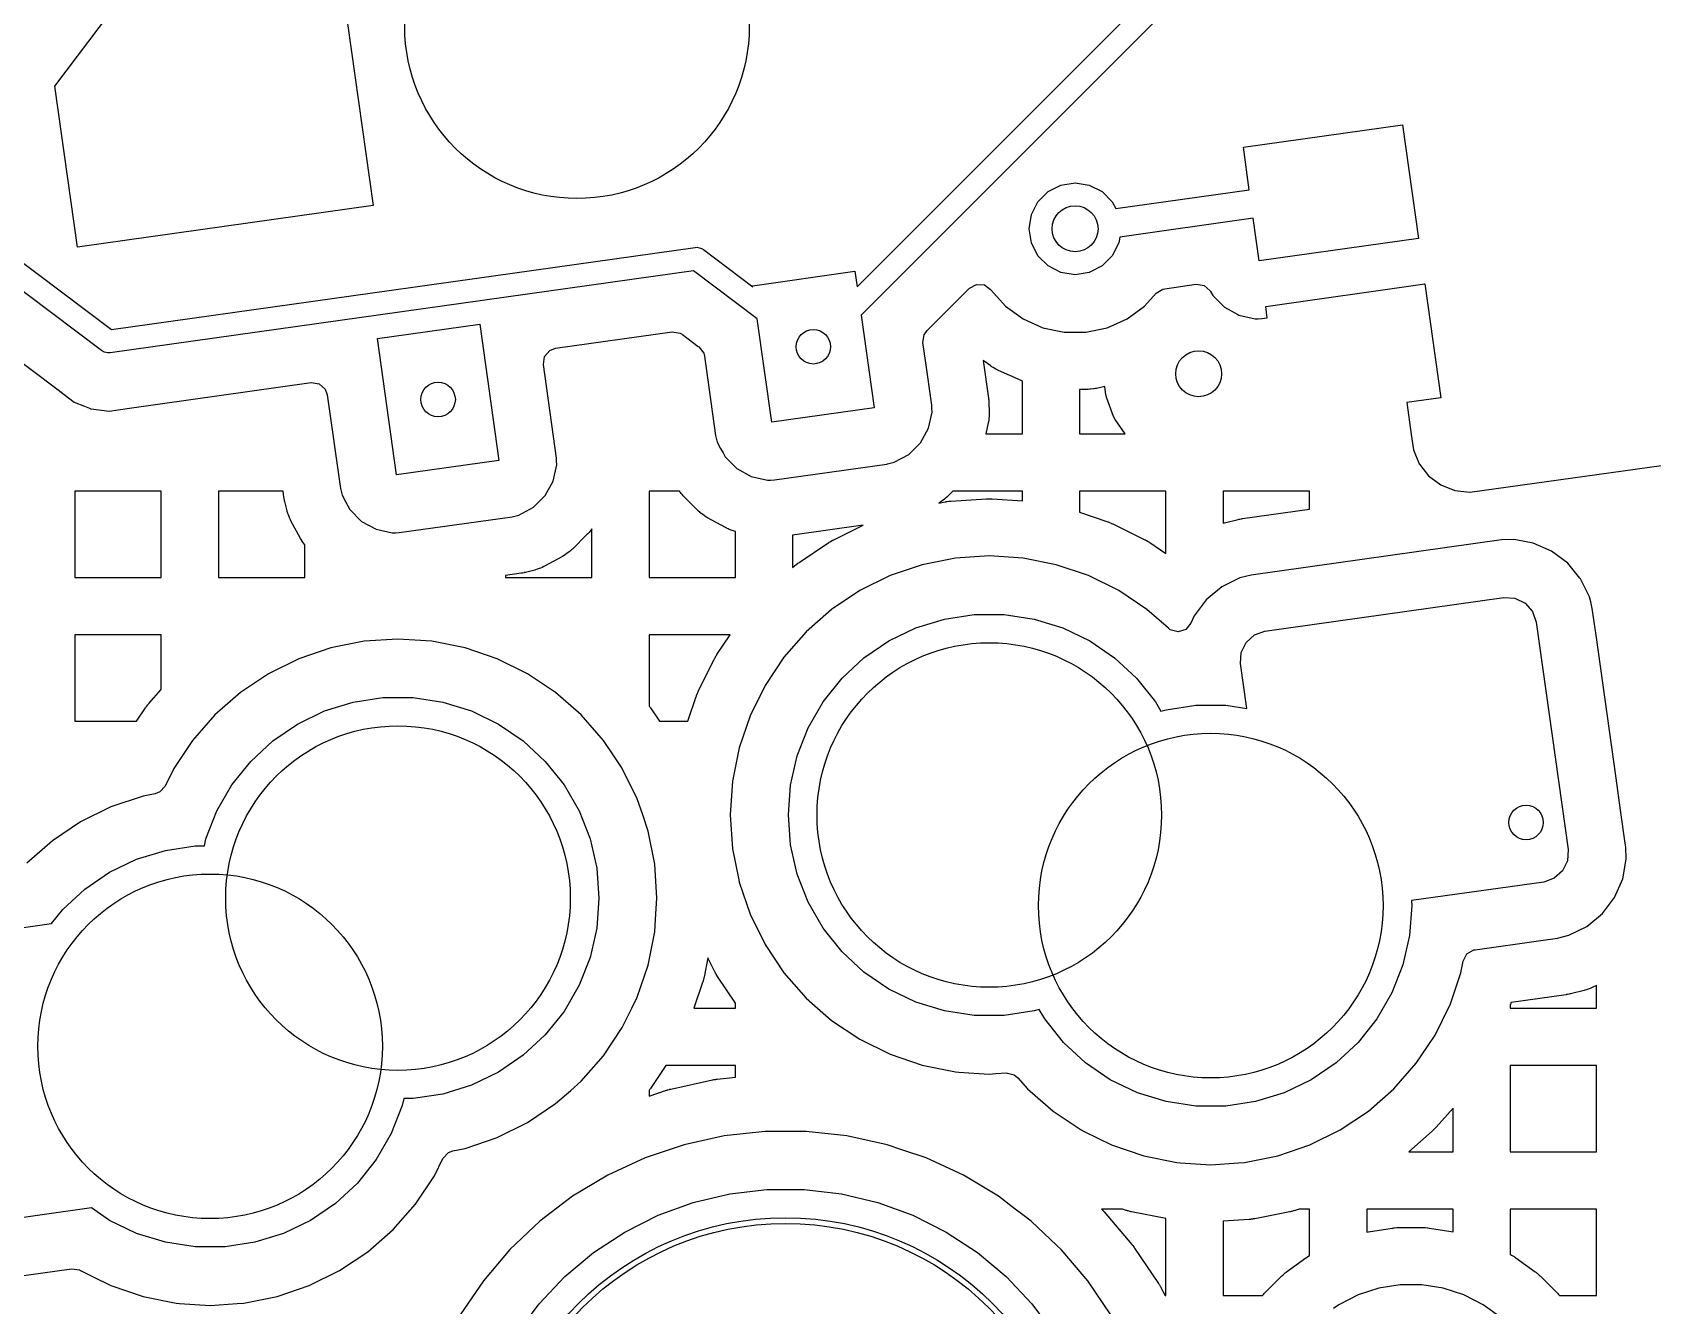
# Model space of a CAD drawing. Extents: x 2.49 to 8.57, y -5.87 to -1.87.
# Drawn here: x 3.515 to 4.071, y -3.685 to -3.249 of the extents above; entities that cross this region are included whole.
import ezdxf

# ---------------------------------------------------------------- set-up
doc = ezdxf.new("R2010")
doc.units = 0
doc.header["$MEASUREMENT"] = 0
doc.layers.add('BLACK', color=7, linetype='CONTINUOUS')

msp = doc.modelspace()

# ---------------------------------------------------------------- linework, layer by layer
at = {"layer": 'BLACK', "linetype": 'CONTINUOUS'}
for p, q in [((3.79804, -3.33576), (3.95288, -3.18092)), ((3.9573, -3.18764), (3.79941, -3.34552)), ((3.52299, -3.26696), (3.56263, -3.21436)), ((3.61865, -3.21211), (3.63212, -3.30796)), ((3.53075, -3.32221), (3.52299, -3.26696)), ((3.93046, -3.2879), (3.98504, -3.28023)), ((3.98504, -3.28023), (3.99052, -3.31922)), ((3.93251, -3.30252), (3.93046, -3.2879)), ((3.86003, -3.30663), (3.86351, -3.30315)), ((3.86351, -3.30315), (3.8679, -3.30091)), ((3.8679, -3.30091), (3.87277, -3.30014)), ((3.87277, -3.30014), (3.87764, -3.30091)), ((3.87764, -3.30091), (3.88203, -3.30315)), ((3.88203, -3.30315), (3.88551, -3.30663)), ((3.8867, -3.30896), (3.93251, -3.30252)), ((3.63212, -3.30796), (3.53075, -3.32221)), ((3.85779, -3.31102), (3.86003, -3.30663)), ((3.88551, -3.30663), (3.8867, -3.30896)), ((3.85702, -3.31589), (3.85779, -3.31102)), ((3.85779, -3.32075), (3.85702, -3.31589)), ((3.93388, -3.31227), (3.88807, -3.31871)), ((3.93594, -3.32689), (3.93388, -3.31227)), ((3.86003, -3.32514), (3.85779, -3.32075)), ((3.88775, -3.32075), (3.88551, -3.32514)), ((3.88807, -3.31871), (3.88775, -3.32075)), ((3.99052, -3.31922), (3.93594, -3.32689)), ((3.50816, -3.32456), (3.54244, -3.35039)), ((3.54244, -3.35039), (3.74247, -3.32227)), ((3.74247, -3.32227), (3.74324, -3.32224)), ((3.74324, -3.32224), (3.74473, -3.32262)), ((3.74473, -3.32262), (3.74539, -3.32303)), ((3.74539, -3.32303), (3.76225, -3.33574)), ((3.86351, -3.32863), (3.86003, -3.32514)), ((3.88551, -3.32514), (3.88203, -3.32863)), ((3.539, -3.35766), (3.50473, -3.33183)), ((3.74195, -3.3303), (3.54192, -3.35841)), ((3.7638, -3.34676), (3.74195, -3.3303)), ((3.76221, -3.3354), (3.79729, -3.33047)), ((3.79729, -3.33047), (3.79804, -3.33576)), ((3.8679, -3.33086), (3.86351, -3.32863)), ((3.87277, -3.33164), (3.8679, -3.33086)), ((3.87764, -3.33086), (3.87277, -3.33164)), ((3.88203, -3.32863), (3.87764, -3.33086)), ((3.76225, -3.33574), (3.76221, -3.3354)), ((3.82201, -3.35079), (3.83653, -3.33627)), ((3.83653, -3.33627), (3.83895, -3.33495)), ((3.83895, -3.33495), (3.84169, -3.33514)), ((3.84169, -3.33514), (3.84373, -3.33667)), ((3.84373, -3.33667), (3.84376, -3.33665)), ((3.84376, -3.33665), (3.84387, -3.33677)), ((3.84387, -3.33677), (3.84389, -3.33679)), ((3.84389, -3.33679), (3.84393, -3.33684)), ((3.84393, -3.33684), (3.84892, -3.34238)), ((3.89662, -3.34238), (3.90056, -3.338)), ((3.90056, -3.338), (3.90291, -3.33656)), ((3.90291, -3.33656), (3.90351, -3.33643)), ((3.90351, -3.33643), (3.91427, -3.33492)), ((3.91427, -3.33492), (3.91699, -3.33532)), ((3.91699, -3.33532), (3.91906, -3.33713)), ((3.91906, -3.33713), (3.91924, -3.33743)), ((3.91924, -3.33743), (3.91996, -3.33877)), ((3.93813, -3.34248), (3.99271, -3.33481)), ((3.99271, -3.33481), (3.99819, -3.3738)), ((3.84892, -3.34238), (3.85495, -3.34676)), ((3.89059, -3.34676), (3.89662, -3.34238)), ((3.91996, -3.33877), (3.92396, -3.34279)), ((3.92396, -3.34279), (3.92856, -3.34532)), ((3.93868, -3.3464), (3.93813, -3.34248)), ((3.63355, -3.35348), (3.66864, -3.34855)), ((3.66864, -3.34855), (3.67521, -3.39534)), ((3.76878, -3.38219), (3.7638, -3.34676)), ((3.79941, -3.34552), (3.80387, -3.37725)), ((3.85495, -3.34676), (3.85495, -3.34676)), ((3.85495, -3.34676), (3.86175, -3.34979)), ((3.88379, -3.34979), (3.89059, -3.34676)), ((3.92856, -3.34532), (3.92892, -3.34552)), ((3.92892, -3.34552), (3.93446, -3.34674)), ((3.93446, -3.34674), (3.93555, -3.3467)), ((3.93446, -3.34674), (3.93446, -3.34674)), ((3.93446, -3.34674), (3.93446, -3.34674)), ((3.93555, -3.3467), (3.93682, -3.34666)), ((3.93682, -3.34666), (3.93868, -3.3464)), ((3.501, -3.3537), (3.52452, -3.37142)), ((3.64012, -3.40027), (3.63355, -3.35348)), ((3.69463, -3.35685), (3.73461, -3.35123)), ((3.73461, -3.35123), (3.73733, -3.35163)), ((3.73733, -3.35163), (3.73823, -3.35216)), ((3.73823, -3.35216), (3.74359, -3.35621)), ((3.82063, -3.35492), (3.82103, -3.3522)), ((3.82149, -3.36107), (3.82063, -3.35492)), ((3.82103, -3.3522), (3.82201, -3.35079)), ((3.86175, -3.34979), (3.86175, -3.34979)), ((3.86175, -3.34979), (3.86904, -3.35134)), ((3.86904, -3.35134), (3.86904, -3.35134)), ((3.86904, -3.35134), (3.8765, -3.35134)), ((3.8765, -3.35134), (3.88379, -3.34979)), ((3.8765, -3.35134), (3.8765, -3.35134)), ((3.53966, -3.35806), (3.539, -3.35766)), ((3.53996, -3.35814), (3.53966, -3.35806)), ((3.54115, -3.35844), (3.53996, -3.35814)), ((3.54192, -3.35841), (3.54115, -3.35844)), ((3.69048, -3.36236), (3.69088, -3.35964)), ((3.69088, -3.35964), (3.69268, -3.35756)), ((3.69268, -3.35756), (3.69463, -3.35685)), ((3.74359, -3.35621), (3.74381, -3.35637)), ((3.74381, -3.35637), (3.74545, -3.35858)), ((3.74545, -3.35858), (3.74571, -3.35959)), ((3.74571, -3.35959), (3.74953, -3.38679)), ((3.69499, -3.39446), (3.69048, -3.36236)), ((3.82364, -3.37638), (3.82149, -3.36107)), ((3.84384, -3.36292), (3.84129, -3.36107)), ((3.84129, -3.36107), (3.8431, -3.37391)), ((3.84405, -3.36307), (3.84384, -3.36292)), ((3.84448, -3.36335), (3.84405, -3.36307)), ((3.8447, -3.36348), (3.84448, -3.36335)), ((3.84559, -3.364), (3.8447, -3.36348)), ((3.84581, -3.36412), (3.84559, -3.364)), ((3.84627, -3.36435), (3.84581, -3.36412)), ((3.8465, -3.36446), (3.84627, -3.36435)), ((3.85425, -3.36791), (3.8465, -3.36446)), ((3.52452, -3.37142), (3.52452, -3.37142)), ((3.52452, -3.37142), (3.52464, -3.3715)), ((3.52464, -3.3715), (3.52465, -3.37152)), ((3.52465, -3.37152), (3.52465, -3.37152)), ((3.52465, -3.37152), (3.52963, -3.37527)), ((3.54853, -3.37738), (3.61085, -3.36862)), ((3.61085, -3.36862), (3.61357, -3.36902)), ((3.61357, -3.36902), (3.61564, -3.37083)), ((3.61564, -3.37083), (3.61636, -3.37278)), ((3.85448, -3.36801), (3.85425, -3.36791)), ((3.85473, -3.3681), (3.85448, -3.36801)), ((3.85473, -3.37095), (3.85473, -3.3681)), ((3.85473, -3.38622), (3.85473, -3.37095)), ((3.87701, -3.37095), (3.87434, -3.37095)), ((3.87434, -3.37095), (3.87434, -3.38622)), ((3.87727, -3.37094), (3.87701, -3.37095)), ((3.87778, -3.37091), (3.87727, -3.37094)), ((3.87804, -3.37089), (3.87778, -3.37091)), ((3.87906, -3.37078), (3.87804, -3.37089)), ((3.87931, -3.37075), (3.87906, -3.37078)), ((3.87982, -3.37067), (3.87931, -3.37075)), ((3.88007, -3.37062), (3.87982, -3.37067)), ((3.883, -3.37), (3.88007, -3.37062)), ((3.88334, -3.37282), (3.883, -3.37)), ((3.52963, -3.37527), (3.5332, -3.37671)), ((3.5332, -3.37671), (3.5332, -3.37671)), ((3.5332, -3.37671), (3.53486, -3.37738)), ((3.53486, -3.37738), (3.53535, -3.37758)), ((3.54774, -3.37749), (3.54853, -3.37738)), ((3.54853, -3.37738), (3.54853, -3.37738)), ((3.61636, -3.37278), (3.62087, -3.40488)), ((3.80387, -3.37725), (3.76878, -3.38219)), ((3.82368, -3.37738), (3.82364, -3.37638)), ((3.82372, -3.37871), (3.82368, -3.37738)), ((3.8431, -3.37391), (3.84311, -3.37404)), ((3.84311, -3.37404), (3.84314, -3.3743)), ((3.84314, -3.3743), (3.84315, -3.37443)), ((3.84315, -3.37443), (3.8432, -3.37495)), ((3.8432, -3.37495), (3.84321, -3.37508)), ((3.84321, -3.37508), (3.84323, -3.37535)), ((3.84323, -3.37535), (3.84323, -3.37548)), ((3.84323, -3.37548), (3.84334, -3.37871)), ((3.88362, -3.37397), (3.88334, -3.37282)), ((3.88599, -3.38022), (3.88362, -3.37397)), ((3.99819, -3.3738), (3.98648, -3.37544)), ((3.98648, -3.37544), (3.98801, -3.38635)), ((3.53535, -3.37758), (3.5354, -3.3776)), ((3.5354, -3.3776), (3.5354, -3.3776)), ((3.5354, -3.3776), (3.5354, -3.3776)), ((3.5354, -3.3776), (3.54158, -3.37836)), ((3.54158, -3.37836), (3.54774, -3.37749)), ((3.54774, -3.37749), (3.54774, -3.37749)), ((3.8225, -3.38427), (3.82372, -3.37874)), ((3.82372, -3.37874), (3.82372, -3.37871)), ((3.843, -3.38237), (3.84215, -3.38622)), ((3.84305, -3.38207), (3.843, -3.38237)), ((3.84315, -3.38146), (3.84305, -3.38207)), ((3.84319, -3.38116), (3.84315, -3.38146)), ((3.8433, -3.37994), (3.84319, -3.38116)), ((3.84332, -3.37963), (3.8433, -3.37994)), ((3.84334, -3.37902), (3.84332, -3.37963)), ((3.84334, -3.37871), (3.84334, -3.37902)), ((3.88654, -3.38127), (3.88599, -3.38022)), ((3.88996, -3.38622), (3.88654, -3.38127)), ((3.74953, -3.38679), (3.75011, -3.38908)), ((3.81977, -3.38923), (3.8225, -3.38427)), ((3.84215, -3.38622), (3.85473, -3.38622)), ((3.87434, -3.38622), (3.88996, -3.38622)), ((3.98801, -3.38635), (3.98801, -3.38635)), ((3.98801, -3.38635), (3.98875, -3.39162)), ((4.00808, -3.40622), (4.1473, -3.38666)), ((3.75011, -3.38908), (3.75011, -3.38908)), ((3.75011, -3.38908), (3.75011, -3.38908)), ((3.75011, -3.38908), (3.75125, -3.39119)), ((3.75125, -3.39119), (3.75206, -3.39269)), ((3.75206, -3.39269), (3.75281, -3.39407)), ((3.81077, -3.39593), (3.81575, -3.39323)), ((3.81575, -3.39323), (3.81977, -3.38923)), ((3.98875, -3.39162), (3.98876, -3.39166)), ((3.98876, -3.39166), (3.99078, -3.39643)), ((3.67521, -3.39534), (3.64012, -3.40027)), ((3.69384, -3.40235), (3.69506, -3.39682)), ((3.69503, -3.39565), (3.69499, -3.39446)), ((3.69506, -3.39674), (3.69503, -3.39565)), ((3.69506, -3.39682), (3.69506, -3.39674)), ((3.75281, -3.39407), (3.7568, -3.39808)), ((3.7568, -3.39808), (3.76176, -3.40082)), ((3.76966, -3.40196), (3.80823, -3.39654)), ((3.80823, -3.39654), (3.80848, -3.39651)), ((3.80848, -3.39651), (3.81077, -3.39593)), ((3.80848, -3.39651), (3.80848, -3.39651)), ((3.80848, -3.39651), (3.80848, -3.39651)), ((3.99078, -3.39643), (3.99091, -3.3966)), ((3.99091, -3.3966), (3.99398, -3.40052)), ((3.62087, -3.40488), (3.62145, -3.40717)), ((3.69111, -3.40732), (3.69384, -3.40235)), ((3.76176, -3.40082), (3.7673, -3.40204)), ((3.7673, -3.40204), (3.76839, -3.402)), ((3.7673, -3.40204), (3.7673, -3.40204)), ((3.7673, -3.40204), (3.7673, -3.40204)), ((3.76839, -3.402), (3.76966, -3.40196)), ((3.99398, -3.40052), (3.99398, -3.40052)), ((3.99398, -3.40052), (3.99812, -3.40365)), ((3.99812, -3.40365), (3.99812, -3.40365)), ((3.99812, -3.40365), (3.99812, -3.40365)), ((3.99812, -3.40365), (4.00293, -3.40559)), ((3.55945, -3.40583), (3.52985, -3.40583)), ((3.52985, -3.40583), (3.52985, -3.43543)), ((3.55945, -3.43543), (3.55945, -3.40583)), ((3.60121, -3.40583), (3.57906, -3.40583)), ((3.57906, -3.40583), (3.57906, -3.43543)), ((3.60149, -3.40786), (3.60121, -3.40583)), ((3.60151, -3.40799), (3.60149, -3.40786)), ((3.60156, -3.40825), (3.60151, -3.40799)), ((3.60158, -3.40838), (3.60156, -3.40825)), ((3.60168, -3.4089), (3.60158, -3.40838)), ((3.60171, -3.40902), (3.60168, -3.4089)), ((3.60177, -3.40928), (3.60171, -3.40902)), ((3.6018, -3.40941), (3.60177, -3.40928)), ((3.60259, -3.41255), (3.6018, -3.40941)), ((3.62145, -3.40717), (3.62145, -3.40717)), ((3.62145, -3.40717), (3.62145, -3.40717)), ((3.62145, -3.40717), (3.62279, -3.40963)), ((3.62279, -3.40963), (3.6241, -3.41206)), ((3.68709, -3.41131), (3.69111, -3.40732)), ((3.73712, -3.40583), (3.7267, -3.40583)), ((3.7267, -3.40583), (3.7267, -3.43543)), ((3.73749, -3.40633), (3.73712, -3.40583)), ((3.73771, -3.4066), (3.73749, -3.40633)), ((3.73817, -3.40713), (3.73771, -3.4066)), ((3.7384, -3.40739), (3.73817, -3.40713)), ((3.74093, -3.40993), (3.7384, -3.40739)), ((3.74339, -3.4124), (3.74093, -3.40993)), ((3.82604, -3.40993), (3.82826, -3.40949)), ((3.8266, -3.40958), (3.82604, -3.40993)), ((3.82689, -3.40938), (3.8266, -3.40958)), ((3.82801, -3.40854), (3.82689, -3.40938)), ((3.82828, -3.40833), (3.82801, -3.40854)), ((3.82826, -3.40949), (3.82842, -3.40946)), ((3.82881, -3.40787), (3.82828, -3.40833)), ((3.82842, -3.40946), (3.82874, -3.40941)), ((3.82874, -3.40941), (3.82889, -3.40939)), ((3.82907, -3.40763), (3.82881, -3.40787)), ((3.82889, -3.40939), (3.82953, -3.4093)), ((3.83089, -3.40583), (3.82907, -3.40763)), ((3.82953, -3.4093), (3.82969, -3.40929)), ((3.82969, -3.40929), (3.83001, -3.40925)), ((3.83001, -3.40925), (3.83017, -3.40924)), ((3.83017, -3.40924), (3.8424, -3.40844)), ((3.85473, -3.40583), (3.83089, -3.40583)), ((3.8424, -3.40844), (3.84256, -3.40843)), ((3.84256, -3.40843), (3.84288, -3.40842)), ((3.84288, -3.40842), (3.84304, -3.40842)), ((3.84304, -3.40842), (3.84368, -3.40842)), ((3.84368, -3.40842), (3.84384, -3.40842)), ((3.84384, -3.40842), (3.84416, -3.40843)), ((3.84416, -3.40843), (3.84432, -3.40844)), ((3.84432, -3.40844), (3.85473, -3.40912)), ((3.85473, -3.40912), (3.85473, -3.40583)), ((3.90394, -3.40583), (3.87434, -3.40583)), ((3.87434, -3.40583), (3.87434, -3.41306)), ((3.90394, -3.4168), (3.90394, -3.40583)), ((3.95316, -3.40583), (3.92355, -3.40583)), ((3.92355, -3.40583), (3.92355, -3.4168)), ((3.95316, -3.41024), (3.95316, -3.40583)), ((3.95316, -3.41199), (3.95316, -3.41024)), ((4.00293, -3.40559), (4.00808, -3.40622)), ((3.60267, -3.41284), (3.60259, -3.41255)), ((3.60286, -3.41343), (3.60267, -3.41284)), ((3.60296, -3.41371), (3.60286, -3.41343)), ((3.6034, -3.41486), (3.60296, -3.41371)), ((3.60352, -3.41514), (3.6034, -3.41486)), ((3.60378, -3.41569), (3.60352, -3.41514)), ((3.60392, -3.41597), (3.60378, -3.41569)), ((3.60725, -3.4221), (3.60392, -3.41597)), ((3.6241, -3.41206), (3.62415, -3.41215)), ((3.62415, -3.41215), (3.62814, -3.41617)), ((3.62814, -3.41617), (3.63311, -3.4189)), ((3.641, -3.42004), (3.67982, -3.41459)), ((3.67982, -3.41459), (3.68211, -3.41401)), ((3.68211, -3.41401), (3.68709, -3.41131)), ((3.74364, -3.41264), (3.74339, -3.4124)), ((3.74412, -3.41306), (3.74364, -3.41264)), ((3.74417, -3.4131), (3.74412, -3.41306)), ((3.74444, -3.41332), (3.74417, -3.4131)), ((3.74556, -3.41416), (3.74444, -3.41332)), ((3.74585, -3.41436), (3.74556, -3.41416)), ((3.74644, -3.41475), (3.74585, -3.41436)), ((3.74673, -3.41492), (3.74644, -3.41475)), ((3.75293, -3.41833), (3.74673, -3.41492)), ((3.87434, -3.41306), (3.88395, -3.41632)), ((3.92403, -3.41666), (3.92874, -3.4155)), ((3.92874, -3.4155), (3.92886, -3.41547)), ((3.92886, -3.41547), (3.92911, -3.41542)), ((3.92911, -3.41542), (3.92923, -3.41539)), ((3.92923, -3.41539), (3.92972, -3.4153)), ((3.92972, -3.4153), (3.92984, -3.41528)), ((3.92984, -3.41528), (3.93009, -3.41524)), ((3.93009, -3.41524), (3.93021, -3.41522)), ((3.93021, -3.41522), (3.95316, -3.41199)), ((3.63311, -3.4189), (3.63864, -3.42012)), ((3.63864, -3.42012), (3.63973, -3.42008)), ((3.63864, -3.42012), (3.63864, -3.42012)), ((3.63864, -3.42012), (3.63864, -3.42012)), ((3.63973, -3.42008), (3.641, -3.42004)), ((3.70543, -3.42073), (3.70041, -3.42571)), ((3.70567, -3.42048), (3.70543, -3.42073)), ((3.70613, -3.41995), (3.70567, -3.42048)), ((3.70635, -3.41968), (3.70613, -3.41995)), ((3.70709, -3.41869), (3.70635, -3.41968)), ((3.70709, -3.43543), (3.70709, -3.41869)), ((3.75324, -3.41849), (3.75293, -3.41833)), ((3.75388, -3.41878), (3.75324, -3.41849)), ((3.7542, -3.41892), (3.75388, -3.41878)), ((3.75551, -3.41941), (3.7542, -3.41892)), ((3.75584, -3.41952), (3.75551, -3.41941)), ((3.75631, -3.41966), (3.75584, -3.41952)), ((3.75631, -3.42088), (3.75631, -3.41966)), ((3.75631, -3.43543), (3.75631, -3.42088)), ((3.80015, -3.41747), (3.77591, -3.42088)), ((3.77591, -3.42088), (3.77591, -3.43204)), ((3.79001, -3.42248), (3.80015, -3.41747)), ((3.88395, -3.41632), (3.8841, -3.41637)), ((3.8841, -3.41637), (3.8844, -3.41649)), ((3.8844, -3.41649), (3.88455, -3.41655)), ((3.88455, -3.41655), (3.88514, -3.41679)), ((3.88514, -3.41679), (3.88529, -3.41686)), ((3.88529, -3.41686), (3.88558, -3.41699)), ((3.88558, -3.41699), (3.88572, -3.41706)), ((3.88572, -3.41706), (3.89672, -3.42248)), ((3.90394, -3.41715), (3.90394, -3.4168)), ((3.90394, -3.42715), (3.90394, -3.41715)), ((3.92355, -3.4168), (3.92377, -3.41673)), ((3.92377, -3.41673), (3.92403, -3.41666)), ((3.60742, -3.4224), (3.60725, -3.4221)), ((3.6078, -3.423), (3.60742, -3.4224)), ((3.608, -3.42328), (3.6078, -3.423)), ((3.60867, -3.42418), (3.608, -3.42328)), ((3.60867, -3.43471), (3.60867, -3.42418)), ((3.69935, -3.42663), (3.69823, -3.42746)), ((3.69963, -3.42641), (3.69935, -3.42663)), ((3.70016, -3.42595), (3.69963, -3.42641)), ((3.70041, -3.42571), (3.70016, -3.42595)), ((3.77815, -3.43025), (3.78834, -3.42344)), ((3.78834, -3.42344), (3.78847, -3.42335)), ((3.78847, -3.42335), (3.78875, -3.42318)), ((3.78875, -3.42318), (3.78888, -3.4231)), ((3.78888, -3.4231), (3.78944, -3.42278)), ((3.78944, -3.42278), (3.78958, -3.4227)), ((3.78958, -3.4227), (3.78986, -3.42255)), ((3.78986, -3.42255), (3.79001, -3.42248)), ((3.89672, -3.42248), (3.89686, -3.42255)), ((3.89686, -3.42255), (3.89714, -3.4227)), ((3.89714, -3.4227), (3.89728, -3.42278)), ((3.89728, -3.42278), (3.89784, -3.4231)), ((3.89784, -3.4231), (3.89798, -3.42318)), ((3.89798, -3.42318), (3.89825, -3.42335)), ((3.89825, -3.42335), (3.89838, -3.42344)), ((3.89838, -3.42344), (3.90394, -3.42715)), ((4.01896, -3.42254), (3.93319, -3.4346)), ((4.02302, -3.42239), (4.01896, -3.42254)), ((4.01896, -3.42254), (4.01896, -3.42254)), ((4.02391, -3.42255), (4.02302, -3.42239)), ((4.02982, -3.42363), (4.02391, -3.42255)), ((4.03614, -3.4264), (4.02982, -3.42363)), ((4.04166, -3.43056), (4.03614, -3.4264)), ((3.68749, -3.43287), (3.68435, -3.43366)), ((3.68779, -3.43279), (3.68749, -3.43287)), ((3.68837, -3.4326), (3.68779, -3.43279)), ((3.68866, -3.4325), (3.68837, -3.4326)), ((3.6898, -3.43206), (3.68866, -3.4325)), ((3.69008, -3.43194), (3.6898, -3.43206)), ((3.69064, -3.43168), (3.69008, -3.43194)), ((3.69091, -3.43154), (3.69064, -3.43168)), ((3.69705, -3.42821), (3.69091, -3.43154)), ((3.69735, -3.42804), (3.69705, -3.42821)), ((3.69794, -3.42766), (3.69735, -3.42804)), ((3.69823, -3.42746), (3.69794, -3.42766)), ((3.77591, -3.43204), (3.77662, -3.43142)), ((3.77662, -3.43142), (3.77674, -3.43132)), ((3.77674, -3.43132), (3.77699, -3.43111)), ((3.77699, -3.43111), (3.77712, -3.43101)), ((3.77712, -3.43101), (3.77763, -3.43062)), ((3.77763, -3.43062), (3.77776, -3.43053)), ((3.77776, -3.43053), (3.77802, -3.43034)), ((3.77802, -3.43034), (3.77815, -3.43025)), ((3.82038, -3.43105), (3.80938, -3.43478)), ((3.83177, -3.42878), (3.82038, -3.43105)), ((3.82038, -3.43105), (3.82038, -3.43105)), ((3.84336, -3.42802), (3.83177, -3.42878)), ((3.83177, -3.42878), (3.83177, -3.42878)), ((3.83177, -3.42878), (3.83177, -3.42878)), ((3.83177, -3.42878), (3.83177, -3.42878)), ((3.83177, -3.42878), (3.83177, -3.42878)), ((3.85495, -3.42878), (3.84336, -3.42802)), ((3.84336, -3.42802), (3.84336, -3.42802)), ((3.86634, -3.43105), (3.85495, -3.42878)), ((3.85495, -3.42878), (3.85495, -3.42878)), ((3.85495, -3.42878), (3.85495, -3.42878)), ((3.87734, -3.43478), (3.86634, -3.43105)), ((3.86634, -3.43105), (3.86634, -3.43105)), ((3.86634, -3.43105), (3.86634, -3.43105)), ((4.04303, -3.43221), (4.04166, -3.43056)), ((4.04587, -3.43564), (4.04303, -3.43221)), ((3.52985, -3.43543), (3.55945, -3.43543)), ((3.57906, -3.43543), (3.60867, -3.43543)), ((3.60867, -3.43543), (3.60867, -3.43471)), ((3.68281, -3.43397), (3.67749, -3.43471)), ((3.67749, -3.43471), (3.67749, -3.43543)), ((3.67749, -3.43543), (3.70709, -3.43543)), ((3.68294, -3.43395), (3.68281, -3.43397)), ((3.6832, -3.4339), (3.68294, -3.43395)), ((3.68333, -3.43388), (3.6832, -3.4339)), ((3.68384, -3.43378), (3.68333, -3.43388)), ((3.68397, -3.43375), (3.68384, -3.43378)), ((3.68423, -3.43369), (3.68397, -3.43375)), ((3.68435, -3.43366), (3.68423, -3.43369)), ((3.7267, -3.43543), (3.75631, -3.43543)), ((3.80938, -3.43478), (3.79897, -3.43992)), ((3.88776, -3.43992), (3.87734, -3.43478)), ((3.92924, -3.43557), (3.92305, -3.43863)), ((3.93319, -3.4346), (3.92924, -3.43557)), ((3.92924, -3.43557), (3.92924, -3.43557)), ((3.93319, -3.4346), (3.93319, -3.4346)), ((4.04607, -3.43588), (4.04587, -3.43564)), ((4.04913, -3.44207), (4.04607, -3.43588)), ((3.79897, -3.43992), (3.78931, -3.44637)), ((3.89741, -3.44637), (3.88776, -3.43992)), ((3.88776, -3.43992), (3.88776, -3.43992)), ((3.91773, -3.44304), (3.91357, -3.44856)), ((3.92305, -3.43863), (3.91773, -3.44304)), ((3.91773, -3.44304), (3.91773, -3.44304)), ((3.92305, -3.43863), (3.92305, -3.43863)), ((3.93788, -3.45384), (4.01975, -3.44233)), ((4.01975, -3.44233), (4.02359, -3.44255)), ((4.02359, -3.44255), (4.02704, -3.44422)), ((4.04956, -3.4438), (4.04913, -3.44207)), ((4.05011, -3.44602), (4.04956, -3.4438)), ((3.78931, -3.44637), (3.78058, -3.45403)), ((3.82803, -3.44965), (3.83821, -3.44811)), ((3.83821, -3.44811), (3.84851, -3.44811)), ((3.84851, -3.44811), (3.85869, -3.44965)), ((3.90477, -3.45282), (3.89741, -3.44637)), ((3.91357, -3.44856), (3.91246, -3.45111)), ((3.91357, -3.44856), (3.91357, -3.44856)), ((4.02704, -3.44422), (4.0296, -3.44708)), ((4.0296, -3.44708), (4.03087, -3.45071)), ((4.05139, -3.45514), (4.05011, -3.44602)), ((4.05011, -3.44602), (4.05011, -3.44602)), ((3.55945, -3.45504), (3.52985, -3.45504)), ((3.52985, -3.45504), (3.52985, -3.48465)), ((3.55945, -3.47376), (3.55945, -3.45504)), ((3.7545, -3.45504), (3.7267, -3.45504)), ((3.7267, -3.45504), (3.7267, -3.47941)), ((3.74998, -3.4618), (3.7545, -3.45504)), ((3.78058, -3.45403), (3.77292, -3.46276)), ((3.80891, -3.45715), (3.81819, -3.45268)), ((3.81819, -3.45268), (3.82803, -3.44965)), ((3.85869, -3.44965), (3.86853, -3.45268)), ((3.86853, -3.45268), (3.87781, -3.45715)), ((3.90541, -3.4533), (3.90477, -3.45282)), ((3.90806, -3.45403), (3.90541, -3.4533)), ((3.91069, -3.45321), (3.90806, -3.45403)), ((3.91246, -3.45111), (3.91069, -3.45321)), ((3.93139, -3.45766), (3.93425, -3.4551)), ((3.93425, -3.4551), (3.93788, -3.45384)), ((4.03087, -3.45071), (4.04183, -3.52868)), ((4.05829, -3.50425), (4.05139, -3.45514)), ((3.61765, -3.45954), (3.60665, -3.46328)), ((3.62904, -3.45728), (3.61765, -3.45954)), ((3.61765, -3.45954), (3.61765, -3.45954)), ((3.64063, -3.45652), (3.62904, -3.45728)), ((3.62904, -3.45728), (3.62904, -3.45728)), ((3.62904, -3.45728), (3.62904, -3.45728)), ((3.62904, -3.45728), (3.62904, -3.45728)), ((3.62904, -3.45728), (3.62904, -3.45728)), ((3.65222, -3.45728), (3.64063, -3.45652)), ((3.64063, -3.45652), (3.64063, -3.45652)), ((3.66361, -3.45954), (3.65222, -3.45728)), ((3.65222, -3.45728), (3.65222, -3.45728)), ((3.65222, -3.45728), (3.65222, -3.45728)), ((3.67461, -3.46328), (3.66361, -3.45954)), ((3.66361, -3.45954), (3.66361, -3.45954)), ((3.66361, -3.45954), (3.66361, -3.45954)), ((3.8004, -3.46295), (3.80891, -3.45715)), ((3.87781, -3.45715), (3.88632, -3.46295)), ((3.92972, -3.46112), (3.93139, -3.45766)), ((3.60665, -3.46328), (3.59623, -3.46841)), ((3.68503, -3.46841), (3.67461, -3.46328)), ((3.7436, -3.47445), (3.74902, -3.46346)), ((3.74902, -3.46346), (3.7491, -3.46332)), ((3.7491, -3.46332), (3.74925, -3.46304)), ((3.74925, -3.46304), (3.74932, -3.4629)), ((3.74932, -3.4629), (3.74965, -3.46234)), ((3.74965, -3.46234), (3.74973, -3.4622)), ((3.74973, -3.4622), (3.7499, -3.46193)), ((3.7499, -3.46193), (3.74998, -3.4618)), ((3.77292, -3.46276), (3.76646, -3.47242)), ((3.79286, -3.46995), (3.8004, -3.46295)), ((3.88632, -3.46295), (3.89387, -3.46995)), ((3.9295, -3.46495), (3.92972, -3.46112)), ((3.93165, -3.48027), (3.9295, -3.46495)), ((3.59623, -3.46841), (3.58658, -3.47487)), ((3.69468, -3.47487), (3.68503, -3.46841)), ((3.68503, -3.46841), (3.68503, -3.46841)), ((3.78644, -3.47801), (3.79286, -3.46995)), ((3.89387, -3.46995), (3.90029, -3.47801)), ((3.55523, -3.47857), (3.55945, -3.47376)), ((3.58658, -3.47487), (3.57784, -3.48252)), ((3.6253, -3.47814), (3.63548, -3.4766)), ((3.63548, -3.4766), (3.64578, -3.4766)), ((3.64578, -3.4766), (3.65596, -3.47814)), ((3.69987, -3.47941), (3.69468, -3.47487)), ((3.74001, -3.48465), (3.74287, -3.47623)), ((3.74287, -3.47623), (3.74292, -3.47608)), ((3.74292, -3.47608), (3.74303, -3.47578)), ((3.74303, -3.47578), (3.74309, -3.47563)), ((3.74309, -3.47563), (3.74334, -3.47504)), ((3.74334, -3.47504), (3.7434, -3.47489)), ((3.7434, -3.47489), (3.74353, -3.4746)), ((3.74353, -3.4746), (3.7436, -3.47445)), ((3.76646, -3.47242), (3.76133, -3.48284)), ((3.55102, -3.48465), (3.55406, -3.4801)), ((3.55406, -3.4801), (3.55415, -3.47996)), ((3.55415, -3.47996), (3.55434, -3.4797)), ((3.55434, -3.4797), (3.55444, -3.47958)), ((3.55444, -3.47958), (3.55483, -3.47907)), ((3.55483, -3.47907), (3.55493, -3.47894)), ((3.55493, -3.47894), (3.55513, -3.47869)), ((3.55513, -3.47869), (3.55523, -3.47857)), ((3.57784, -3.48252), (3.57019, -3.49126)), ((3.60618, -3.48564), (3.61546, -3.48117)), ((3.61546, -3.48117), (3.6253, -3.47814)), ((3.65596, -3.47814), (3.6658, -3.48117)), ((3.6658, -3.48117), (3.67508, -3.48564)), ((3.70342, -3.48252), (3.69987, -3.47941)), ((3.70879, -3.48865), (3.70342, -3.48252)), ((3.7267, -3.47941), (3.72682, -3.47958)), ((3.72682, -3.47958), (3.72692, -3.4797)), ((3.72692, -3.4797), (3.72711, -3.47996)), ((3.72711, -3.47996), (3.7272, -3.4801)), ((3.7272, -3.4801), (3.73024, -3.48465)), ((3.76133, -3.48284), (3.75759, -3.49384)), ((3.78129, -3.48692), (3.78644, -3.47801)), ((3.90029, -3.47801), (3.90217, -3.48127)), ((3.90217, -3.48127), (3.90396, -3.48072)), ((3.90396, -3.48072), (3.91414, -3.47919)), ((3.91414, -3.47919), (3.92444, -3.47919)), ((3.92444, -3.47919), (3.93165, -3.48027)), ((3.52985, -3.48465), (3.55102, -3.48465)), ((3.59767, -3.49144), (3.60618, -3.48564)), ((3.67508, -3.48564), (3.68359, -3.49144)), ((3.73024, -3.48465), (3.74001, -3.48465)), ((3.77752, -3.49651), (3.78129, -3.48692)), ((3.57019, -3.49126), (3.56373, -3.50091)), ((3.59012, -3.49845), (3.59767, -3.49144)), ((3.68359, -3.49144), (3.69113, -3.49845)), ((3.71107, -3.49126), (3.70879, -3.48865)), ((3.71483, -3.49687), (3.71107, -3.49126)), ((3.75759, -3.49384), (3.75533, -3.50523)), ((3.75759, -3.49384), (3.75759, -3.49384)), ((3.5837, -3.5065), (3.59012, -3.49845)), ((3.69113, -3.49845), (3.69756, -3.5065)), ((3.71737, -3.50067), (3.71483, -3.49687)), ((3.77523, -3.50655), (3.77752, -3.49651)), ((3.56373, -3.50091), (3.56079, -3.50689)), ((3.56373, -3.50091), (3.56373, -3.50091)), ((3.71753, -3.50091), (3.71737, -3.50067)), ((3.72266, -3.51133), (3.71753, -3.50091)), ((4.05982, -3.51515), (4.05829, -3.50425)), ((3.55322, -3.51034), (3.54223, -3.51407)), ((3.55323, -3.51034), (3.55322, -3.51034)), ((3.55736, -3.50952), (3.55323, -3.51034)), ((3.55892, -3.50891), (3.55736, -3.50952)), ((3.56079, -3.50689), (3.55892, -3.50891)), ((3.57855, -3.51542), (3.5837, -3.5065)), ((3.69756, -3.5065), (3.7027, -3.51542)), ((3.75533, -3.50523), (3.75457, -3.51682)), ((3.75533, -3.50523), (3.75533, -3.50523)), ((3.77446, -3.51682), (3.77523, -3.50655)), ((3.54223, -3.51407), (3.53181, -3.51921)), ((3.57479, -3.525), (3.57855, -3.51542)), ((3.7027, -3.51542), (3.70647, -3.525)), ((3.72453, -3.51682), (3.72266, -3.51133)), ((4.06142, -3.5265), (4.05982, -3.51515)), ((3.53181, -3.51921), (3.52215, -3.52566)), ((3.7264, -3.52233), (3.72453, -3.51682)), ((3.75457, -3.51682), (3.75533, -3.52841)), ((3.75457, -3.51682), (3.75457, -3.51682)), ((3.77523, -3.52709), (3.77446, -3.51682)), ((3.52215, -3.52566), (3.51342, -3.53332)), ((3.57424, -3.5274), (3.57479, -3.525)), ((3.70647, -3.525), (3.70876, -3.53504)), ((3.72866, -3.53372), (3.7264, -3.52233)), ((3.77752, -3.53713), (3.77523, -3.52709)), ((4.06161, -3.52789), (4.06142, -3.5265)), ((3.54176, -3.53644), (3.55103, -3.53197)), ((3.55103, -3.53197), (3.56087, -3.52894)), ((3.56087, -3.52894), (3.57106, -3.5274)), ((3.57106, -3.5274), (3.57424, -3.5274)), ((3.75533, -3.52841), (3.75533, -3.52841)), ((3.75533, -3.52841), (3.75533, -3.52841)), ((3.75533, -3.52841), (3.75745, -3.53906)), ((4.04161, -3.53252), (4.03994, -3.53597)), ((4.04183, -3.52868), (4.04161, -3.53252)), ((4.06053, -3.53875), (4.06177, -3.53195)), ((4.06176, -3.53175), (4.06161, -3.52789)), ((4.06161, -3.52789), (4.06161, -3.52789)), ((4.06177, -3.53195), (4.06176, -3.53175)), ((3.53325, -3.54224), (3.54176, -3.53644)), ((3.70876, -3.53504), (3.70953, -3.54531)), ((3.72942, -3.54531), (3.72866, -3.53372)), ((3.72866, -3.53372), (3.72866, -3.53372)), ((3.78129, -3.54671), (3.77752, -3.53713)), ((4.03994, -3.53597), (4.03707, -3.53853)), ((3.5257, -3.54925), (3.53325, -3.54224)), ((3.75745, -3.53906), (3.75759, -3.5398)), ((3.75759, -3.5398), (3.75759, -3.5398)), ((3.75759, -3.5398), (3.76133, -3.5508)), ((4.03345, -3.5398), (3.98806, -3.54618)), ((4.03707, -3.53853), (4.03345, -3.5398)), ((4.05776, -3.54508), (4.06053, -3.53875)), ((3.52187, -3.55405), (3.5257, -3.54925)), ((3.70953, -3.54531), (3.70876, -3.55558)), ((3.72895, -3.55258), (3.72942, -3.54531)), ((3.72942, -3.54531), (3.72942, -3.54531)), ((3.78644, -3.55563), (3.78129, -3.54671)), ((3.98819, -3.54789), (3.98742, -3.55816)), ((3.98806, -3.54618), (3.98819, -3.54789)), ((4.0536, -3.55059), (4.05776, -3.54508)), ((3.38612, -3.57313), (3.52187, -3.55405)), ((3.72866, -3.5569), (3.72895, -3.55258)), ((3.76133, -3.5508), (3.76646, -3.56121)), ((4.04209, -3.55806), (4.04828, -3.555)), ((4.04828, -3.555), (4.0536, -3.55059)), ((3.70876, -3.55558), (3.70647, -3.56562)), ((3.7264, -3.56829), (3.72866, -3.5569)), ((3.79286, -3.56368), (3.78644, -3.55563)), ((3.98742, -3.55816), (3.98513, -3.5682)), ((4.00996, -3.563), (4.03251, -3.55983)), ((4.03251, -3.55983), (4.03814, -3.55904)), ((4.03814, -3.55904), (4.04209, -3.55806)), ((3.70647, -3.56562), (3.7027, -3.5752)), ((3.74688, -3.56582), (3.74556, -3.57243)), ((3.74902, -3.57017), (3.74688, -3.56582)), ((3.76646, -3.56121), (3.76646, -3.56121)), ((3.76646, -3.56121), (3.77292, -3.57087)), ((3.8004, -3.57068), (3.79286, -3.56368)), ((4.00585, -3.56688), (4.00713, -3.56444)), ((4.00713, -3.56444), (4.00952, -3.56308)), ((4.00952, -3.56308), (4.00996, -3.563)), ((3.72266, -3.57929), (3.7264, -3.56829)), ((3.7491, -3.57031), (3.74902, -3.57017)), ((3.74925, -3.5706), (3.7491, -3.57031)), ((3.74933, -3.57074), (3.74925, -3.5706)), ((3.74965, -3.5713), (3.74933, -3.57074)), ((3.74973, -3.57143), (3.74965, -3.5713)), ((3.7499, -3.57171), (3.74973, -3.57143)), ((3.74998, -3.57184), (3.7499, -3.57171)), ((3.77292, -3.57087), (3.78058, -3.5796)), ((3.80891, -3.57648), (3.8004, -3.57068)), ((3.98513, -3.5682), (3.98137, -3.57778)), ((4.00132, -3.58187), (4.00506, -3.57087)), ((4.00506, -3.57087), (4.00585, -3.56688)), ((3.7027, -3.5752), (3.69756, -3.58412)), ((3.74507, -3.57429), (3.74208, -3.58307)), ((3.74511, -3.57414), (3.74507, -3.57429)), ((3.74521, -3.57383), (3.74511, -3.57414)), ((3.74525, -3.57367), (3.74521, -3.57383)), ((3.74542, -3.57305), (3.74525, -3.57367)), ((3.74546, -3.5729), (3.74542, -3.57305)), ((3.74553, -3.57259), (3.74546, -3.5729)), ((3.74556, -3.57243), (3.74553, -3.57259)), ((3.75631, -3.5813), (3.74998, -3.57184)), ((3.81819, -3.58095), (3.80891, -3.57648)), ((4.0473, -3.57697), (4.04259, -3.57813)), ((4.04755, -3.5769), (4.0473, -3.57697)), ((4.04807, -3.57675), (4.04755, -3.5769)), ((4.04832, -3.57666), (4.04807, -3.57675)), ((4.04933, -3.57629), (4.04832, -3.57666)), ((4.04957, -3.5762), (4.04933, -3.57629)), ((4.05007, -3.57598), (4.04957, -3.5762)), ((4.05031, -3.57587), (4.05007, -3.57598)), ((4.05158, -3.57524), (4.05031, -3.57587)), ((4.05158, -3.58307), (4.05158, -3.57524)), ((3.7208, -3.58307), (3.72266, -3.57929)), ((3.75631, -3.58307), (3.75631, -3.5813)), ((3.78058, -3.5796), (3.78931, -3.58726)), ((3.82803, -3.58399), (3.81819, -3.58095)), ((3.98137, -3.57778), (3.97622, -3.5867)), ((3.99619, -3.59229), (4.00124, -3.58203)), ((4.00124, -3.58203), (4.00132, -3.58187)), ((4.0223, -3.58106), (4.02197, -3.58203)), ((4.02197, -3.58203), (4.02197, -3.58307)), ((4.04112, -3.57842), (4.0223, -3.58106)), ((4.04124, -3.5784), (4.04112, -3.57842)), ((4.04149, -3.57836), (4.04124, -3.5784)), ((4.04161, -3.57834), (4.04149, -3.57836)), ((4.0421, -3.57824), (4.04161, -3.57834)), ((4.04222, -3.57822), (4.0421, -3.57824)), ((4.04247, -3.57816), (4.04222, -3.57822)), ((4.04259, -3.57813), (4.04247, -3.57816)), ((3.69756, -3.58412), (3.69113, -3.59217)), ((3.71753, -3.58971), (3.7208, -3.58307)), ((3.74208, -3.58307), (3.75631, -3.58307)), ((3.78931, -3.58726), (3.79897, -3.59371)), ((3.83821, -3.58552), (3.82803, -3.58399)), ((3.84851, -3.58552), (3.83821, -3.58552)), ((3.85869, -3.58399), (3.84851, -3.58552)), ((3.86048, -3.58344), (3.85869, -3.58399)), ((3.86237, -3.5867), (3.86048, -3.58344)), ((3.86879, -3.59475), (3.86237, -3.5867)), ((3.97622, -3.5867), (3.9698, -3.59475)), ((4.02197, -3.58307), (4.05158, -3.58307)), ((3.69113, -3.59217), (3.68359, -3.59918)), ((3.71107, -3.59936), (3.71753, -3.58971)), ((3.79897, -3.59371), (3.79897, -3.59371)), ((3.79897, -3.59371), (3.80938, -3.59885)), ((3.98973, -3.60194), (3.99619, -3.59229)), ((3.68359, -3.59918), (3.67508, -3.60498)), ((3.70342, -3.60809), (3.71107, -3.59936)), ((3.80938, -3.59885), (3.82038, -3.60258)), ((3.87633, -3.60176), (3.86879, -3.59475)), ((3.9698, -3.59475), (3.96225, -3.60176)), ((3.67508, -3.60498), (3.6658, -3.60944)), ((3.73244, -3.60268), (3.7272, -3.61052)), ((3.75631, -3.60268), (3.73244, -3.60268)), ((3.75631, -3.60668), (3.75631, -3.60268)), ((3.82038, -3.60258), (3.83177, -3.60485)), ((3.83177, -3.60485), (3.83288, -3.60492)), ((3.83288, -3.60492), (3.84336, -3.60561)), ((3.88484, -3.60756), (3.87633, -3.60176)), ((3.96225, -3.60176), (3.95374, -3.60756)), ((3.98208, -3.61068), (3.98973, -3.60194)), ((4.05158, -3.60268), (4.02197, -3.60268)), ((4.02197, -3.60268), (4.02197, -3.63228)), ((4.05158, -3.63228), (4.05158, -3.60268)), ((3.6658, -3.60944), (3.65596, -3.61248)), ((3.69987, -3.61121), (3.70342, -3.60809)), ((3.72711, -3.61065), (3.72692, -3.61091)), ((3.7272, -3.61052), (3.72711, -3.61065)), ((3.73421, -3.61076), (3.74849, -3.60762)), ((3.74849, -3.60762), (3.74862, -3.60759)), ((3.74862, -3.60759), (3.74888, -3.60754)), ((3.74888, -3.60754), (3.74901, -3.60752)), ((3.74901, -3.60752), (3.74954, -3.60743)), ((3.74954, -3.60743), (3.74967, -3.60741)), ((3.74967, -3.60741), (3.74993, -3.60737)), ((3.74993, -3.60737), (3.75006, -3.60736)), ((3.75006, -3.60736), (3.75631, -3.60668)), ((3.84336, -3.60561), (3.84564, -3.60546)), ((3.84336, -3.60561), (3.84336, -3.60561)), ((3.84336, -3.60561), (3.84336, -3.60561)), ((3.84564, -3.60546), (3.84919, -3.60523)), ((3.84919, -3.60523), (3.85187, -3.60583)), ((3.85187, -3.60583), (3.85318, -3.60688)), ((3.85318, -3.60688), (3.85651, -3.61068)), ((3.85651, -3.61068), (3.85651, -3.61068)), ((3.85651, -3.61068), (3.86524, -3.61833)), ((3.89412, -3.61203), (3.88484, -3.60756)), ((3.95374, -3.60756), (3.94446, -3.61203)), ((3.97334, -3.61833), (3.98208, -3.61068)), ((3.64259, -3.61401), (3.64204, -3.61642)), ((3.64578, -3.61401), (3.64259, -3.61401)), ((3.65596, -3.61248), (3.64578, -3.61401)), ((3.68503, -3.62221), (3.69468, -3.61575)), ((3.69468, -3.61575), (3.69987, -3.61121)), ((3.72682, -3.61104), (3.7267, -3.61121)), ((3.7267, -3.6132), (3.73268, -3.61118)), ((3.7267, -3.61121), (3.7267, -3.6132)), ((3.72692, -3.61091), (3.72682, -3.61104)), ((3.73268, -3.61118), (3.7328, -3.61114)), ((3.7328, -3.61114), (3.73306, -3.61107)), ((3.73306, -3.61107), (3.73319, -3.61103)), ((3.73319, -3.61103), (3.7337, -3.61089)), ((3.7337, -3.61089), (3.73383, -3.61085)), ((3.73383, -3.61085), (3.73408, -3.61079)), ((3.73408, -3.61079), (3.73421, -3.61076)), ((3.90396, -3.61506), (3.89412, -3.61203)), ((3.91414, -3.6166), (3.90396, -3.61506)), ((3.93462, -3.61506), (3.92444, -3.6166)), ((3.94446, -3.61203), (3.93462, -3.61506)), ((3.64204, -3.61642), (3.63828, -3.626)), ((3.86524, -3.61833), (3.87489, -3.62479)), ((3.92444, -3.6166), (3.91414, -3.6166)), ((3.96369, -3.62479), (3.97334, -3.61833)), ((4.00237, -3.61727), (3.99661, -3.62384)), ((4.00237, -3.63228), (4.00237, -3.61727)), ((3.63828, -3.626), (3.63313, -3.63492)), ((3.66361, -3.63108), (3.67461, -3.62734)), ((3.67461, -3.62734), (3.68503, -3.62221)), ((3.75245, -3.62682), (3.73869, -3.62985)), ((3.76646, -3.6253), (3.75245, -3.62682)), ((3.78055, -3.6253), (3.76646, -3.6253)), ((3.76646, -3.6253), (3.76646, -3.6253)), ((3.79455, -3.62682), (3.78055, -3.6253)), ((3.78055, -3.6253), (3.78055, -3.6253)), ((3.80831, -3.62985), (3.79455, -3.62682)), ((3.87489, -3.62479), (3.87489, -3.62479)), ((3.87489, -3.62479), (3.87593, -3.6253)), ((3.87593, -3.6253), (3.88531, -3.62992)), ((3.95327, -3.62992), (3.96369, -3.62479)), ((3.99525, -3.62521), (3.98717, -3.63228)), ((3.99536, -3.6251), (3.99525, -3.62521)), ((3.9956, -3.62488), (3.99536, -3.6251)), ((3.99571, -3.62477), (3.9956, -3.62488)), ((3.99617, -3.62431), (3.99571, -3.62477)), ((3.99628, -3.6242), (3.99617, -3.62431)), ((3.9965, -3.62396), (3.99628, -3.6242)), ((3.99661, -3.62384), (3.9965, -3.62396)), ((3.65605, -3.63453), (3.65791, -3.6325)), ((3.65791, -3.6325), (3.65948, -3.6319)), ((3.65948, -3.6319), (3.66361, -3.63108)), ((3.73869, -3.62985), (3.72875, -3.6332)), ((3.81376, -3.63168), (3.80831, -3.62985)), ((3.82167, -3.63435), (3.81376, -3.63168)), ((3.88531, -3.62992), (3.89631, -3.63366)), ((3.94227, -3.63366), (3.94632, -3.63228)), ((3.94632, -3.63228), (3.95327, -3.62992)), ((3.98717, -3.63228), (4.00237, -3.63228)), ((4.02197, -3.63228), (4.05158, -3.63228)), ((3.63313, -3.63492), (3.62671, -3.64297)), ((3.6531, -3.6405), (3.65605, -3.63453)), ((3.72533, -3.63435), (3.71255, -3.64026)), ((3.72875, -3.6332), (3.72533, -3.63435)), ((3.72533, -3.63435), (3.72533, -3.63435)), ((3.72533, -3.63435), (3.72533, -3.63435)), ((3.83446, -3.64026), (3.82167, -3.63435)), ((3.82167, -3.63435), (3.82167, -3.63435)), ((3.82167, -3.63435), (3.82167, -3.63435)), ((3.89631, -3.63366), (3.9077, -3.63592)), ((3.9077, -3.63592), (3.90881, -3.636)), ((3.90881, -3.636), (3.91929, -3.63668)), ((3.91929, -3.63668), (3.9288, -3.63606)), ((3.91929, -3.63668), (3.91929, -3.63668)), ((3.91929, -3.63668), (3.91929, -3.63668)), ((3.9288, -3.63606), (3.93088, -3.63592)), ((3.93088, -3.63592), (3.94227, -3.63366)), ((3.62671, -3.64297), (3.61916, -3.64997)), ((3.64665, -3.65016), (3.6531, -3.6405)), ((3.71255, -3.64026), (3.70355, -3.64567)), ((3.71255, -3.64026), (3.71255, -3.64026)), ((3.84653, -3.64753), (3.83446, -3.64026)), ((3.83446, -3.64026), (3.83446, -3.64026)), ((3.83446, -3.64026), (3.83446, -3.64026)), ((3.83446, -3.64026), (3.83446, -3.64026)), ((3.70047, -3.64753), (3.69703, -3.65014)), ((3.70355, -3.64567), (3.70047, -3.64753)), ((3.74188, -3.64963), (3.75436, -3.64668)), ((3.75436, -3.64668), (3.76709, -3.64519)), ((3.76709, -3.64519), (3.77991, -3.64519)), ((3.77991, -3.64519), (3.79264, -3.64668)), ((3.79264, -3.64668), (3.80512, -3.64963)), ((3.85227, -3.65189), (3.84653, -3.64753)), ((3.53552, -3.65152), (3.39982, -3.67059)), ((3.54176, -3.65578), (3.53552, -3.65152)), ((3.61916, -3.64997), (3.61065, -3.65578)), ((3.63899, -3.65889), (3.64665, -3.65016)), ((3.69703, -3.65014), (3.68926, -3.65606)), ((3.71838, -3.65977), (3.72984, -3.65402)), ((3.72984, -3.65402), (3.74188, -3.64963)), ((3.80512, -3.64963), (3.81716, -3.65402)), ((3.81716, -3.65402), (3.82862, -3.65977)), ((3.85483, -3.65384), (3.85227, -3.65189)), ((3.85775, -3.65606), (3.85483, -3.65384)), ((3.88903, -3.65189), (3.88185, -3.65189)), ((3.88185, -3.65189), (3.88194, -3.65198)), ((3.88194, -3.65198), (3.88203, -3.65207)), ((3.88203, -3.65207), (3.88239, -3.65246)), ((3.88239, -3.65246), (3.88248, -3.65255)), ((3.88248, -3.65255), (3.88266, -3.65275)), ((3.88266, -3.65275), (3.88275, -3.65285)), ((3.88275, -3.65285), (3.89221, -3.664)), ((3.89031, -3.65233), (3.88903, -3.65189)), ((3.89046, -3.65238), (3.89031, -3.65233)), ((3.89077, -3.65247), (3.89046, -3.65238)), ((3.89093, -3.65251), (3.89077, -3.65247)), ((3.89155, -3.65268), (3.89093, -3.65251)), ((3.8917, -3.65272), (3.89155, -3.65268)), ((3.89201, -3.65279), (3.8917, -3.65272)), ((3.89217, -3.65282), (3.89201, -3.65279)), ((3.90394, -3.65517), (3.89217, -3.65282)), ((3.94641, -3.65282), (3.93439, -3.65522)), ((3.94657, -3.65279), (3.94641, -3.65282)), ((3.94688, -3.65272), (3.94657, -3.65279)), ((3.94704, -3.65268), (3.94688, -3.65272)), ((3.94766, -3.65251), (3.94704, -3.65268)), ((3.94781, -3.65247), (3.94766, -3.65251)), ((3.94812, -3.65238), (3.94781, -3.65247)), ((3.94827, -3.65233), (3.94812, -3.65238)), ((3.94956, -3.65189), (3.94827, -3.65233)), ((3.95316, -3.65189), (3.94956, -3.65189)), ((3.95316, -3.65983), (3.95316, -3.65189)), ((4.00237, -3.65189), (3.97276, -3.65189)), ((3.97276, -3.65189), (3.97276, -3.65983)), ((4.00237, -3.65969), (4.00237, -3.65189)), ((4.05158, -3.65189), (4.02197, -3.65189)), ((4.02197, -3.65189), (4.02197, -3.6674)), ((4.05158, -3.6815), (4.05158, -3.65189)), ((3.55103, -3.66024), (3.54176, -3.65578)), ((3.56087, -3.66328), (3.55103, -3.66024)), ((3.60138, -3.66024), (3.59154, -3.66328)), ((3.61065, -3.65578), (3.60138, -3.66024)), ((3.63026, -3.66655), (3.63899, -3.65889)), ((3.68926, -3.65606), (3.67903, -3.66575)), ((3.68926, -3.65606), (3.68926, -3.65606)), ((3.70767, -3.66681), (3.71838, -3.65977)), ((3.82862, -3.65977), (3.83933, -3.66681)), ((3.86657, -3.66442), (3.85775, -3.65606)), ((3.85775, -3.65606), (3.85775, -3.65606)), ((3.85775, -3.65606), (3.85775, -3.65606)), ((3.90394, -3.65605), (3.90394, -3.65517)), ((3.90394, -3.6815), (3.90394, -3.65605)), ((3.93248, -3.65547), (3.92355, -3.65605)), ((3.92355, -3.65605), (3.92355, -3.6815)), ((3.93264, -3.65545), (3.93248, -3.65547)), ((3.93296, -3.65542), (3.93264, -3.65545)), ((3.93312, -3.6554), (3.93296, -3.65542)), ((3.93376, -3.65532), (3.93312, -3.6554)), ((3.93392, -3.6553), (3.93376, -3.65532)), ((3.93423, -3.65524), (3.93392, -3.6553)), ((3.93439, -3.65522), (3.93423, -3.65524)), ((3.95316, -3.6674), (3.95316, -3.65983)), ((3.97276, -3.65983), (3.97285, -3.65981)), ((3.97285, -3.65981), (3.97323, -3.65973)), ((3.97323, -3.65973), (3.97341, -3.6597)), ((3.97341, -3.6597), (3.98152, -3.65841)), ((3.98152, -3.65841), (3.98171, -3.65839)), ((3.98171, -3.65839), (3.9821, -3.65834)), ((3.9821, -3.65834), (3.98229, -3.65832)), ((3.98229, -3.65832), (3.98306, -3.65826)), ((3.98306, -3.65826), (3.98325, -3.65825)), ((3.98325, -3.65825), (3.98363, -3.65824)), ((3.98363, -3.65824), (3.98382, -3.65823)), ((3.98382, -3.65823), (3.99203, -3.65823)), ((3.99203, -3.65823), (3.99223, -3.65824)), ((3.99223, -3.65824), (3.99261, -3.65825)), ((3.99261, -3.65825), (3.9928, -3.65826)), ((3.9928, -3.65826), (3.99357, -3.65832)), ((3.99357, -3.65832), (3.99376, -3.65834)), ((3.99376, -3.65834), (3.99415, -3.65839)), ((3.99415, -3.65839), (3.99434, -3.65841)), ((3.99434, -3.65841), (4.00237, -3.65969)), ((3.57106, -3.66481), (3.56087, -3.66328)), ((3.58135, -3.66481), (3.57106, -3.66481)), ((3.59154, -3.66328), (3.58135, -3.66481)), ((3.67903, -3.66575), (3.6699, -3.67649)), ((3.86798, -3.66575), (3.86657, -3.66442)), ((3.8771, -3.67649), (3.86798, -3.66575)), ((3.89221, -3.664), (3.8923, -3.6641)), ((3.8923, -3.6641), (3.89247, -3.66431)), ((3.89247, -3.66431), (3.89255, -3.66441)), ((3.89255, -3.66441), (3.89287, -3.66483)), ((3.89287, -3.66483), (3.89295, -3.66494)), ((3.89295, -3.66494), (3.8931, -3.66516)), ((3.8931, -3.66516), (3.89318, -3.66526)), ((3.89318, -3.66526), (3.90138, -3.67736)), ((3.6206, -3.673), (3.63026, -3.66655)), ((3.69785, -3.67505), (3.70767, -3.66681)), ((3.83933, -3.66681), (3.84915, -3.67505)), ((3.9453, -3.67342), (3.95194, -3.66859)), ((3.95194, -3.66859), (3.9521, -3.66848)), ((3.9521, -3.66848), (3.95242, -3.66827)), ((3.95242, -3.66827), (3.95259, -3.66816)), ((3.95259, -3.66816), (3.95316, -3.66781)), ((3.95316, -3.66781), (3.95316, -3.6674)), ((4.02197, -3.6674), (4.02211, -3.66747)), ((4.02211, -3.66747), (4.02245, -3.66766)), ((4.02245, -3.66766), (4.02262, -3.66776)), ((4.02262, -3.66776), (4.02327, -3.66816)), ((4.02327, -3.66816), (4.02343, -3.66827)), ((4.02343, -3.66827), (4.02376, -3.66848)), ((4.02376, -3.66848), (4.02391, -3.66859)), ((4.02391, -3.66859), (4.03056, -3.67342)), ((3.40061, -3.69038), (3.52867, -3.67238)), ((3.52867, -3.67238), (3.53139, -3.67278)), ((3.53139, -3.67278), (3.53179, -3.67299)), ((3.53179, -3.67299), (3.53181, -3.673)), ((3.53181, -3.673), (3.53181, -3.673)), ((3.53181, -3.673), (3.53181, -3.673)), ((3.53181, -3.673), (3.53181, -3.673)), ((3.53181, -3.673), (3.53588, -3.67501)), ((3.53588, -3.67501), (3.54223, -3.67814)), ((3.61019, -3.67814), (3.6206, -3.673)), ((3.6699, -3.67649), (3.662, -3.68815)), ((3.6699, -3.67649), (3.6699, -3.67649)), ((3.68906, -3.68438), (3.69785, -3.67505)), ((3.84915, -3.67505), (3.85795, -3.68438)), ((3.88501, -3.68815), (3.8771, -3.67649)), ((3.8771, -3.67649), (3.8771, -3.67649)), ((3.8771, -3.67649), (3.8771, -3.67649)), ((3.93774, -3.68072), (3.94355, -3.67492)), ((3.94355, -3.67492), (3.94369, -3.67478)), ((3.94369, -3.67478), (3.94397, -3.67452)), ((3.94397, -3.67452), (3.94411, -3.67439)), ((3.94411, -3.67439), (3.9447, -3.67389)), ((3.9447, -3.67389), (3.94485, -3.67377)), ((3.94485, -3.67377), (3.94515, -3.67353)), ((3.94515, -3.67353), (3.9453, -3.67342)), ((4.03056, -3.67342), (4.03071, -3.67353)), ((4.03071, -3.67353), (4.03101, -3.67377)), ((4.03101, -3.67377), (4.03116, -3.67389)), ((4.03116, -3.67389), (4.03175, -3.67439)), ((4.03175, -3.67439), (4.03189, -3.67452)), ((4.03189, -3.67452), (4.03217, -3.67478)), ((4.03217, -3.67478), (4.03231, -3.67492)), ((4.03231, -3.67492), (4.03812, -3.68072)), ((3.54223, -3.67814), (3.55322, -3.68188)), ((3.55322, -3.68188), (3.56462, -3.68414)), ((3.5878, -3.68414), (3.59919, -3.68188)), ((3.59919, -3.68188), (3.61019, -3.67814)), ((3.90138, -3.67736), (3.90145, -3.67747)), ((3.90145, -3.67747), (3.9016, -3.6777)), ((3.9016, -3.6777), (3.90167, -3.67781)), ((3.90167, -3.67781), (3.90194, -3.67827)), ((3.90194, -3.67827), (3.90201, -3.67838)), ((3.90201, -3.67838), (3.90214, -3.67861)), ((3.90214, -3.67861), (3.9022, -3.67873)), ((3.9022, -3.67873), (3.90367, -3.6815)), ((3.90367, -3.6815), (3.90394, -3.6815)), ((3.92355, -3.6815), (3.93704, -3.6815)), ((3.93704, -3.6815), (3.93722, -3.68129)), ((3.93722, -3.68129), (3.93735, -3.68114)), ((3.93735, -3.68114), (3.93761, -3.68086)), ((3.93761, -3.68086), (3.93774, -3.68072)), ((3.96979, -3.6813), (3.96316, -3.68468)), ((3.97686, -3.679), (3.96979, -3.6813)), ((3.98421, -3.67784), (3.97686, -3.679)), ((3.99165, -3.67784), (3.98421, -3.67784)), ((3.98421, -3.67784), (3.98421, -3.67784)), ((3.999, -3.679), (3.99165, -3.67784)), ((3.99165, -3.67784), (3.99165, -3.67784)), ((4.00607, -3.6813), (3.999, -3.679)), ((4.0127, -3.68468), (4.00607, -3.6813)), ((4.03812, -3.68072), (4.03825, -3.68086)), ((4.03825, -3.68086), (4.03851, -3.68114)), ((4.03851, -3.68114), (4.03864, -3.68129)), ((4.03864, -3.68129), (4.03882, -3.6815)), ((4.03882, -3.6815), (4.05158, -3.6815)), ((3.56462, -3.68414), (3.56573, -3.68421)), ((3.56573, -3.68421), (3.57621, -3.6849)), ((3.57621, -3.6849), (3.58548, -3.68429)), ((3.57621, -3.6849), (3.57621, -3.6849)), ((3.57621, -3.6849), (3.57621, -3.6849)), ((3.58548, -3.68429), (3.5878, -3.68414)), ((3.6814, -3.69466), (3.68906, -3.68438)), ((3.85795, -3.68438), (3.8656, -3.69466)), ((3.96316, -3.68468), (3.96136, -3.68598)), ((4.01872, -3.68905), (4.0127, -3.68468))]:
    msp.add_line(p, q, dxfattribs=at)
at = {"layer": 'BLACK'}
for centre, radius in [((3.702, -3.24646), 0.05906), ((3.87277, -3.31589), 0.00787), ((3.78304, -3.35633), 0.00591), ((3.91514, -3.36559), 0.00787), ((3.65438, -3.37441), 0.00591), ((3.84336, -3.51682), 0.05906), ((3.64063, -3.54531), 0.05906), ((3.91929, -3.54789), 0.05906), ((4.0274, -3.51938), 0.00591), ((3.57621, -3.59611), 0.05906), ((3.7735, -3.75524), 0.10039), ((3.7735, -3.75524), 0.09843)]:
    msp.add_circle(centre, radius, dxfattribs=at)

doc.saveas('drawing.dxf')
